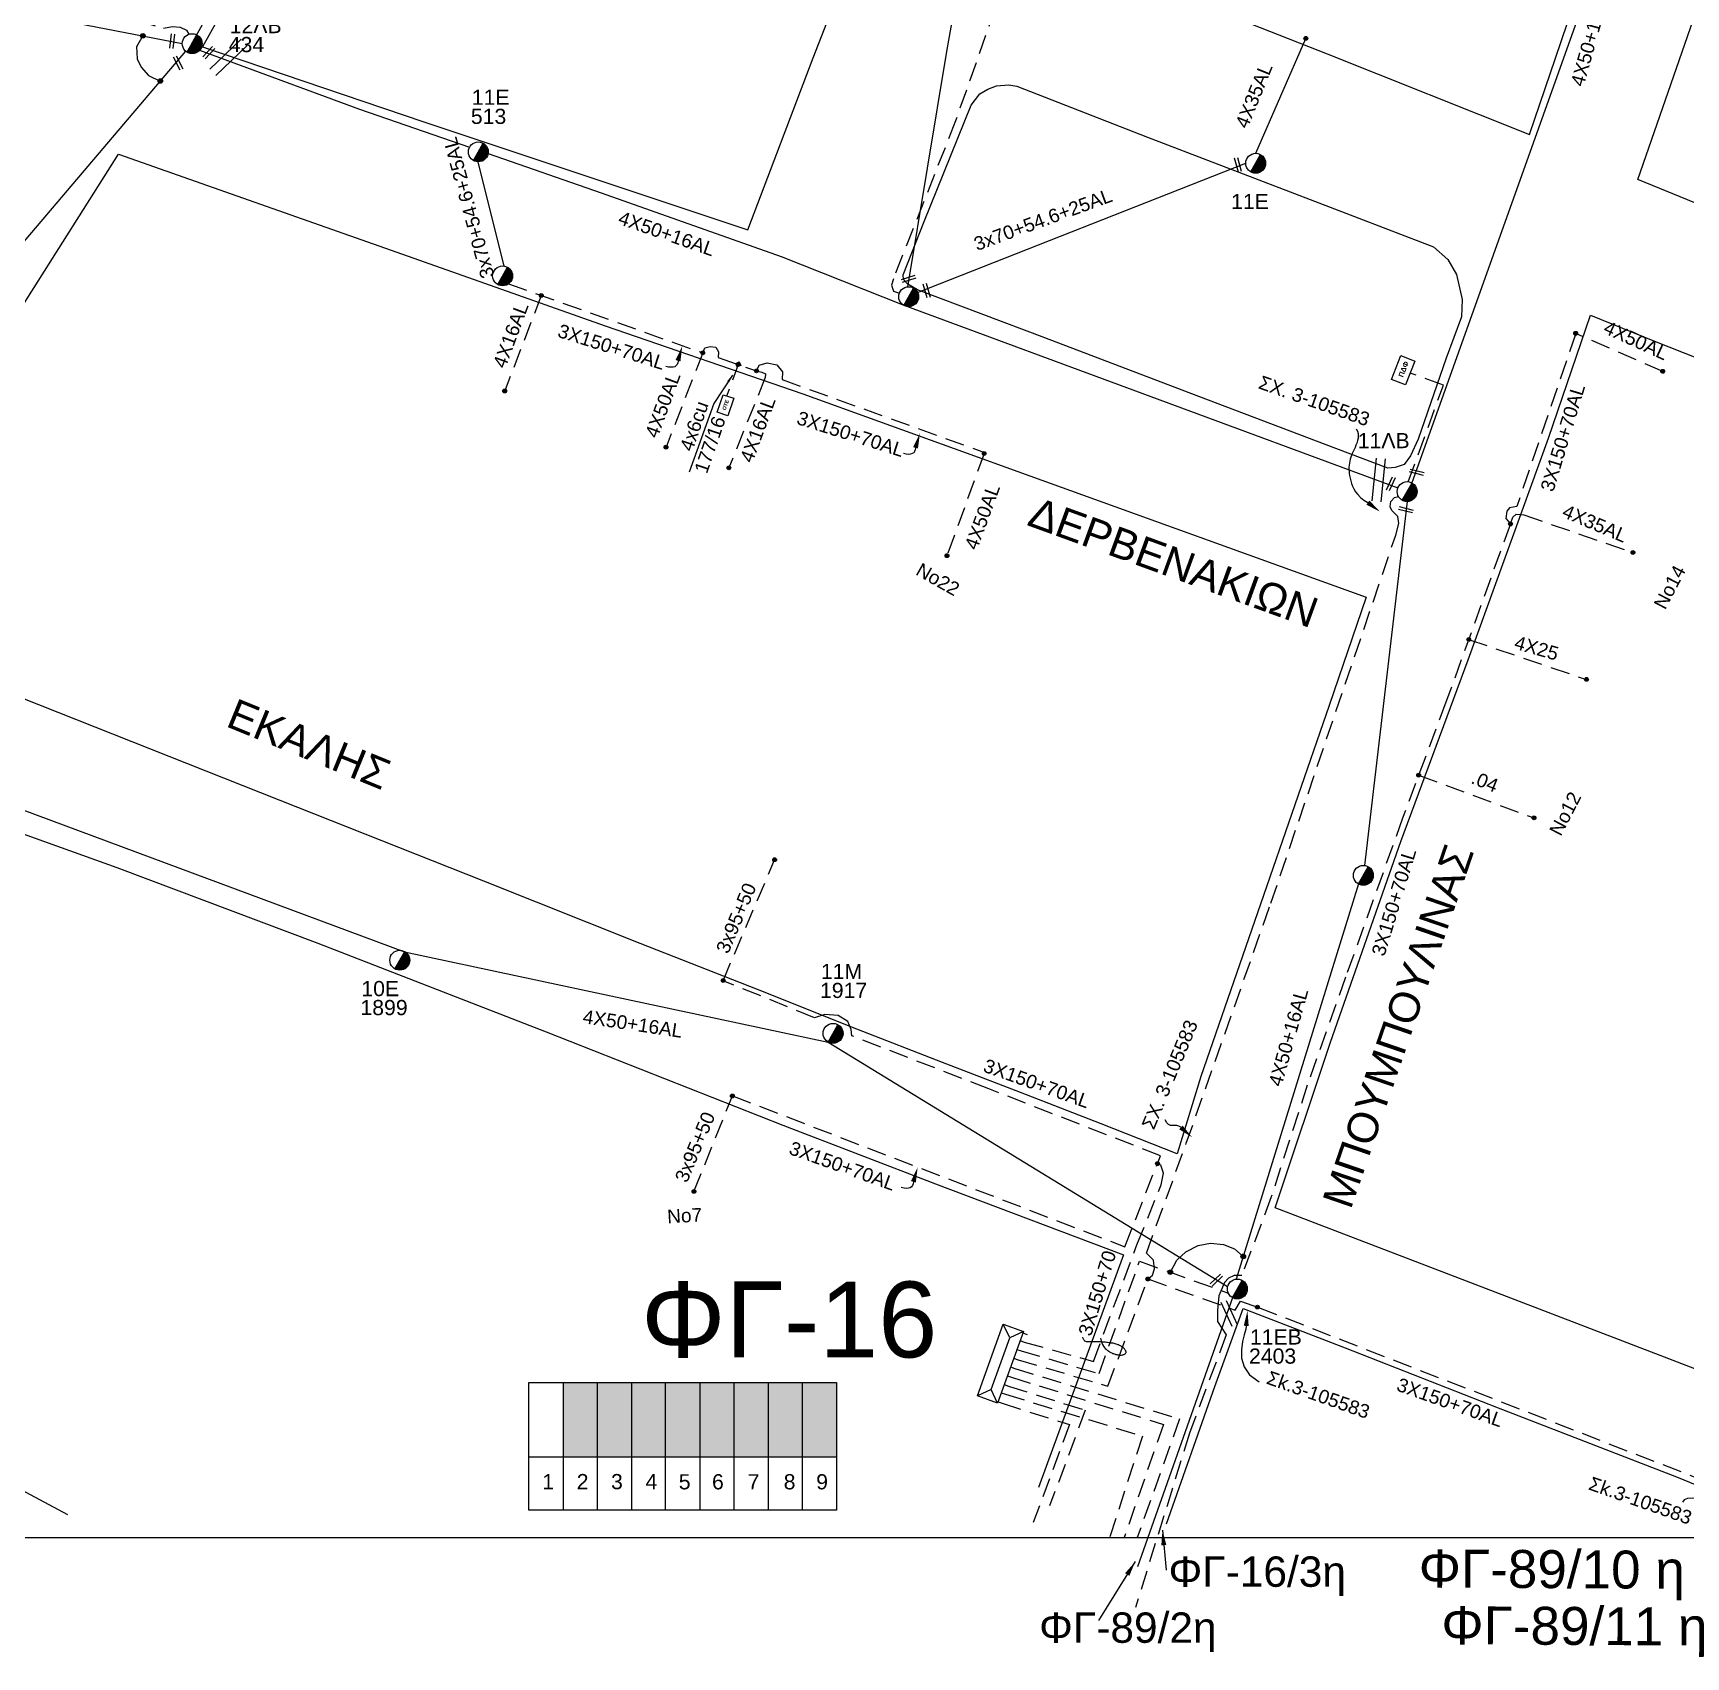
# Model space of a CAD drawing. Header units: millimetres. Extents: x 751 to 1825, y 358 to 872.
# Drawn here: x 1316.4 to 1425.2, y 362 to 469 of the extents above; entities that cross this region are included whole.
import ezdxf

# ---------------------------------------------------------------- set-up
doc = ezdxf.new("R2010")
doc.units = ezdxf.units.MM
doc.linetypes.add('DASHED', pattern=[19.05, 12.7, -6.35])
for name, color, linetype in [('Pillar (ΠΔΦ) Δημοτικού Φωτισμού', 7, 'Continuous'), ('Pillar OTE', 7, 'Continuous'), ('Άγνωστα', 7, 'Continuous'), ('Γέφυρες Εναέριου Δικτύου', 7, 'Continuous'), ('Γυμνά εναέρια ΧΤ (3Φ)   4x35AL', 7, 'Continuous'), ('Γυμνά εναέρια ΧΤ και ΦΟΠ (3Φ)   3x35+35+16CU', 7, 'Continuous'), ('Γυμνά εναέρια ΧΤ και ΦΟΠ (3Φ)   4x50+16AL', 7, 'Continuous'), ('Επιγραφές - Σχήματα', 7, 'Continuous'), ('Καλώδια ΧΤ   3x150+50AL XLPE', 7, 'DASHED'), ('Καλώδια ΧΤ   3x95+50 AL XLPE', 7, 'DASHED'), ('Καλώδια ΧΤ   4x6AL', 7, 'DASHED'), ('Μηχανική τομή', 7, 'Continuous'), ('Στύλος ΦΜ', 7, 'Continuous'), ('Στύλος ΦΜ @ 1', 7, 'Continuous'), ('Συνδέσεις', 7, 'Continuous'), ('Συνεστραμμένα ΧΤ   3x70+54.6+25 AL', 7, 'SYN_LINE'), ('Τομή', 7, 'Continuous'), ('Υποσταθμός πόλεως', 7, 'Continuous'), ('Υπόβαθρο ΔΕΗ', 7, 'Continuous'), ('Υπόγεια Καλώδια Δικτύου ΧΤ   .04', 7, 'DASHED'), ('Υπόγεια καλώδια Δικτύου ΧΤ και Παρ. ΧΤ - 3X150+70 AL', 7, 'DASHED'), ('Υπόγεια καλώδια Παροχών ΧΤ   4x16AL', 7, 'DASHED'), ('Υπόγεια καλώδια Παροχών ΧΤ   4x25', 7, 'DASHED'), ('Υπόγεια καλώδια Παροχών ΧΤ   4x50AL', 7, 'DASHED'), ('Υπόγεια καλώδια Παροχών ΧΤ   4x6', 7, 'DASHED')]:
    doc.layers.add(name, color=color, linetype=linetype)
doc.styles.add('arial', font='arial.ttf')
doc.styles.get("Standard").update_dxf_attribs({"font": 'arial.ttf'})
doc.linetypes.add('SYN_LINE', pattern='A,0.5,-0.0001,["/\\/\\/\\/",Standard,S=0.1,R=0,X=0,Y=-0.05],-0.25', length=0.7501)
doc.dimstyles.new('ISO-25', dxfattribs={"dimtxt": 2.5, "dimasz": 2.5, "dimexe": 1.25, "dimexo": 0.625, "dimtad": 1, "dimtxsty": 'Standard', "dimcen": 2.5, "dimadec": 0, "dimazin": 0, "dimtfac": 1, "dimtmove": 0, "dimatfit": 3, "dimfxl": 1, "dimarcsym": 0})

# ---------------------------------------------------------------- blocks, each defined once
blk = doc.blocks.new('ΥΠΑΡΧΩΝ ΤΣΙΜΕΝΤΕΝΙΟΣ ΣΤΥΛΟΣ')
at = {"layer": 'Στύλος ΦΜ'}
blk.add_hatch(color=256, dxfattribs=at).paths.add_polyline_path([(-1.29, -2.28, 0.574793), (2.62, 0, 0.268822), (1.3, 2.27)])
blk.add_line((-1.29, -2.28), (1.3, 2.27), dxfattribs=at)
blk.add_circle((0, 0), 2.62, dxfattribs=at)
at = {"layer": 'Στύλος ΦΜ', "flags": 4}
for tag, p in [('ΑΡΙΘΜΟΣ', (-4.68, 8.05)), ('ΤΥΠΟΣ', (-4.91, 3.03))]:
    blk.add_attdef(tag, p, '', height=4, dxfattribs=at)
blk = doc.blocks.new('_ΣΥΝΔΕΣΗ')
at = {"layer": 'Συνδέσεις', "linetype": 'SYN_LINE', "ltscale": 40}
blk.add_hatch(color=256, dxfattribs=at).paths.add_polyline_path([(0.5, -0.01, 1), (-0.5, -0.01, 1)])
at = {"layer": 'Συνδέσεις'}
blk.add_circle((0, -0.01), 0.5, dxfattribs=at)
blk = doc.blocks.new('ΜΗΧΑΝΙΚΗ ΤΟΜΗ')
at = {"layer": 'Μηχανική τομή', "ltscale": 40}
for p, q in [((-1.89, 0.78), (1.89, 0.78)), ((1.89, 0), (-1.89, 0))]:
    blk.add_line(p, q, dxfattribs=at)
blk = doc.blocks.new('ΤΟΜΗ')
at = {"layer": 'Τομή', "ltscale": 40}
for p, q in [((-5.68, 0), (5.68, 0)), ((5.68, -2.33), (-5.68, -2.33))]:
    blk.add_line(p, q, dxfattribs=at)
blk = doc.blocks.new('PILLAR ΔΗΜΟΤΙΚΟΥ ΦΩΤΙΣΜΟΥ')
at = {"layer": 'Pillar (ΠΔΦ) Δημοτικού Φωτισμού', "ltscale": 40}
for p, q in [((-3.64, 2), (3.07, 2)), ((-3.64, -2), (-3.64, 2)), ((3.07, 2), (3.07, -2)), ((3.07, -2), (-3.64, -2))]:
    blk.add_line(p, q, dxfattribs=at)
at = {"layer": 'Pillar (ΠΔΦ) Δημοτικού Φωτισμού', "insert": (-2.13, 0.69), "char_height": 1.3575, "width": 109.961, "attachment_point": 1}
blk.add_mtext('{\\fArial|b1|i0|c161|p34;ΠΔΦ}', dxfattribs=at)
blk = doc.blocks.new('ΥΠΟΣΤΑΘΜΟΣ ΠΟΛΕΩΣ 9 ΑΝΑΧΩΡΗΣΕΩΝ')
at = {"layer": 'Υποσταθμός πόλεως', "ltscale": 40}
for p, q in [((-9.63, -2.82), (-9.63, -4)), ((-7.12, -2.82), (-7.12, -4)), ((-4.84, -2.82), (-4.84, -4)), ((-2.36, -2.82), (-2.36, -4)), ((0.09, -2.82), (0.09, -4)), ((2.55, -2.82), (2.55, -4)), ((5.02, -2.82), (5.02, -4)), ((7.48, -2.82), (7.48, -4)), ((9.61, -2.82), (9.61, -4))]:
    blk.add_line(p, q, dxfattribs=at)
blk.add_lwpolyline([(-10.02, 2.82), (10.02, 2.82), (10.02, -2.82), (-10.02, -2.82)], close=True, dxfattribs=at)
for points in [[(-7.21, 0), (-10.02, 2.82)], [(-10.02, -2.82), (-7.21, 0)], [(-7.21, 0), (7.21, 0)], [(7.21, 0), (10.02, 2.82)], [(10.02, -2.82), (7.21, 0)]]:
    blk.add_lwpolyline(points, dxfattribs=at)
at = {"layer": 'Υποσταθμός πόλεως', "linetype": 'SYN_LINE', "ltscale": 40, "flags": 1}
for tag, p in [('ΜΕΤΑΣΧΗΜΑΤΙΣΜΟΣ', (10.79, 1.71)), ('ΙΣΧΥΣ', (10.77, -1.08)), ('ΑΡΙΘΜΟΣ', (10.89, -3.8))]:
    blk.add_attdef(tag, p, '', height=1.8, dxfattribs=at)
blk = doc.blocks.new('PILLAR ΟΤΕ')
at = {"layer": 'Pillar OTE', "ltscale": 40}
blk.add_lwpolyline([(-3.31, 2.02), (3.39, 2.02), (3.39, -1.99), (-3.31, -1.99)], close=True, dxfattribs=at)
at = {"layer": 'Pillar OTE', "insert": (-1.81, 0.71), "char_height": 1.3575, "width": 109.961, "attachment_point": 1}
blk.add_mtext('{\\fArial|b1|i0|c161|p34;OTE}', dxfattribs=at)
blk = doc.blocks.new('TSONTA XT1')
at = {"ltscale": 40}
h = blk.add_hatch(color=256, dxfattribs=at)
h.dxf.hatch_style = 1
h.paths.add_polyline_path([(595.96, 2487.66), (597.07, 2488.77), (595.96, 2489.87), (594.85, 2488.77)])
blk.add_lwpolyline([(594.85, 2488.77), (595.96, 2489.87), (597.07, 2488.77), (595.96, 2487.66)], close=True, dxfattribs=at)

msp = doc.modelspace()

# ---------------------------------------------------------------- hatches: boundary and pattern name
at = {"layer": 'Καλώδια ΧΤ   3x150+50AL XLPE', "linetype": 'DASHED', "ltscale": 0.1}
h = msp.add_hatch(color=27, dxfattribs=at)
h.dxf.hatch_style = 1
h.paths.add_polyline_path([(1353.55, 380.11), (1351.3, 380.11), (1351.3, 375.2), (1353.55, 375.2)])
h = msp.add_hatch(color=151, dxfattribs=at)
h.dxf.hatch_style = 1
h.paths.add_polyline_path([(1355.8, 380.11), (1353.55, 380.11), (1353.55, 375.2), (1355.8, 375.2)])
h = msp.add_hatch(color=30, dxfattribs=at)
h.dxf.hatch_style = 1
h.paths.add_polyline_path([(1358.05, 375.2), (1358.05, 380.11), (1355.8, 380.11), (1355.8, 375.2)])
h = msp.add_hatch(color=173, dxfattribs=at)
h.dxf.hatch_style = 1
h.paths.add_polyline_path([(1358.05, 375.2), (1360.3, 375.2), (1360.3, 380.11), (1358.05, 380.11)])
h = msp.add_hatch(color=1, dxfattribs=at)
h.dxf.hatch_style = 1
h.paths.add_polyline_path([(1362.55, 380.11), (1360.3, 380.11), (1360.3, 375.2), (1362.55, 375.2)])
h = msp.add_hatch(color=62, dxfattribs=at)
h.dxf.hatch_style = 1
h.paths.add_polyline_path([(1362.55, 375.2), (1364.8, 375.2), (1364.8, 380.11), (1362.55, 380.11)])
h = msp.add_hatch(color=85, dxfattribs=at)
h.dxf.hatch_style = 1
h.paths.add_polyline_path([(1367.05, 375.2), (1367.05, 380.11), (1364.8, 380.11), (1364.8, 375.2)])
h = msp.add_hatch(color=133, dxfattribs=at)
h.dxf.hatch_style = 1
h.paths.add_polyline_path([(1367.05, 375.2), (1369.3, 375.2), (1369.3, 380.11), (1367.05, 380.11)])

# ---------------------------------------------------------------- linework, layer by layer
at = {"layer": 'Άγνωστα', "color": 173, "linetype": 'DASHED', "ltscale": 0.1}
msp.add_lwpolyline([(1381.05, 381.02), (1391.9, 377.7), (1389.11, 369.88)], dxfattribs=at)
at = {"layer": 'Άγνωστα', "color": 133, "linetype": 'DASHED', "ltscale": 0.1}
msp.add_lwpolyline([(1380.63, 379.86), (1385.69, 378.27), (1383.34, 371.97)], dxfattribs=at)
at = {"layer": 'Άγνωστα', "color": 151, "linetype": 'DASHED', "ltscale": 0.1}
msp.add_lwpolyline([(1380.84, 380.44), (1390.83, 377.34), (1388.25, 369.88)], dxfattribs=at)
at = {"layer": 'Άγνωστα', "color": 27, "linetype": 'DASHED', "ltscale": 0.1}
msp.add_lwpolyline([(1380.44, 379.32), (1389.45, 376.57), (1387.29, 369.88)], dxfattribs=at)
at = {"layer": 'Άγνωστα', "color": 30, "linetype": 'DASHED', "ltscale": 0.1}
msp.add_lwpolyline([(1380.22, 378.73), (1384.65, 377.33), (1382.26, 370.87)], dxfattribs=at)
at = {"layer": 'Γέφυρες Εναέριου Δικτύου', "ltscale": 0.1}
for points in [[(1323.63, 468.82), (1323.22, 468.09), (1323.26, 467.31), (1323.52, 466.76), (1324, 466.21), (1324.78, 465.83)], [(1391.29, 387.36), (1391.71, 388.16), (1392.32, 388.71), (1393.13, 389.13), (1393.93, 389.27), (1394.8, 389.19), (1395.51, 388.91), (1396.09, 388.41)]]:
    msp.add_lwpolyline(points, dxfattribs=at)
at = {"layer": 'Γυμνά εναέρια ΧΤ (3Φ)   4x35AL', "color": 133, "linetype": 'SYN_LINE', "ltscale": 10}
msp.add_lwpolyline([(1396.91, 461.08), (1400.21, 468.65)], dxfattribs=at)
at = {"layer": 'Γυμνά εναέρια ΧΤ (3Φ)   4x35AL', "color": 5, "linetype": 'DASHED', "ltscale": 0.1}
msp.add_lwpolyline([(1413.68, 436.66), (1413.85, 437.1), (1414.07, 437.3), (1414.57, 437.25), (1421.75, 434.78)], dxfattribs=at)
at = {"layer": 'Γυμνά εναέρια ΧΤ και ΦΟΠ (3Φ)   3x35+35+16CU', "linetype": 'Continuous', "ltscale": 80}
for points in [[(1349.05, 371.68), (1349.05, 380.11), (1369.3, 380.11), (1369.3, 371.68), (1349.05, 371.68)], [(1351.3, 380.11), (1351.3, 371.68)], [(1353.55, 380.11), (1353.55, 371.68)], [(1355.8, 380.11), (1355.8, 371.68)], [(1358.05, 371.68), (1358.05, 380.11)], [(1360.3, 380.11), (1360.3, 371.68)], [(1362.55, 380.11), (1362.55, 371.68)], [(1364.8, 380.11), (1364.8, 371.68)], [(1367.05, 380.11), (1367.05, 371.68)], [(1349.05, 375.2), (1369.3, 375.2)]]:
    msp.add_lwpolyline(points, dxfattribs=at)
at = {"layer": 'Γυμνά εναέρια ΧΤ και ΦΟΠ (3Φ)   4x50+16AL', "color": 133, "linetype": 'Continuous', "ltscale": 0.1}
msp.add_lwpolyline([(1374, 452.29), (1376.59, 467.91), (1379.46, 484.03), (1383.29, 506.48)], dxfattribs=at)
at = {"layer": 'Γυμνά εναέρια ΧΤ και ΦΟΠ (3Φ)   4x50+16AL', "color": 1, "ltscale": 0.1}
for points in [[(1338.1, 488.37), (1335.59, 484.03), (1326.8, 468.21)], [(1406.88, 438.14), (1404.08, 414.16)], [(1403.68, 412.94), (1395.62, 386.91)]]:
    msp.add_lwpolyline(points, dxfattribs=at)
at = {"layer": 'Γυμνά εναέρια ΧΤ και ΦΟΠ (3Φ)   4x50+16AL', "color": 5, "ltscale": 0.1}
for points in [[(1276.94, 477.83), (1326.22, 468.32)], [(1293.53, 429.05), (1326.46, 467.8)]]:
    msp.add_lwpolyline(points, dxfattribs=at)
at = {"layer": 'Γυμνά εναέρια ΧΤ και ΦΟΠ (3Φ)   4x50+16AL', "color": 30, "ltscale": 0.1}
msp.add_lwpolyline([(1420.33, 476.22), (1407.2, 439.36)], dxfattribs=at)
at = {"layer": 'Γυμνά εναέρια ΧΤ και ΦΟΠ (3Φ)   4x50+16AL', "color": 62, "ltscale": 0.1}
for points in [[(1327.37, 467.87), (1337.89, 463.99), (1345.14, 461.48)], [(1346.36, 461.06), (1353.81, 458.48), (1365.67, 454.28), (1373.74, 451.07)], [(1373.74, 451.07), (1406.27, 439.04)]]:
    msp.add_lwpolyline(points, dxfattribs=at)
at = {"layer": 'Γυμνά εναέρια ΧΤ και ΦΟΠ (3Φ)   4x50+16AL', "color": 85, "ltscale": 0.1}
msp.add_lwpolyline([(1314.78, 418.17), (1340.87, 408.48), (1368.76, 402.53), (1395.06, 386.42)], dxfattribs=at)
at = {"layer": 'Γυμνά εναέρια ΧΤ και ΦΟΠ (3Φ)   4x50+16AL', "color": 6, "ltscale": 0.1}
msp.add_lwpolyline([(1395.41, 385.75), (1389.13, 367.96)], dxfattribs=at)
at = {"layer": 'Επιγραφές - Σχήματα', "ltscale": 0.1}
msp.add_lwpolyline([(1720, 856.45), (751.91, 856.45), (751.91, 369.88), (1720, 369.88)], close=True, dxfattribs=at)
for points in [[(1358.87, 447.41), (1358.85, 447.28), (1358.81, 447.17), (1358.74, 447.09), (1358.66, 447.02), (1358.55, 446.99), (1358.41, 446.98), (1358.25, 446.99), (1358.07, 447.04)], [(1403.53, 442.93), (1403.61, 442.77), (1403.65, 442.62), (1403.66, 442.46), (1403.65, 442.3), (1403.61, 442.15), (1403.57, 441.99), (1403.51, 441.85), (1403.45, 441.7), (1403.39, 441.56), (1403.33, 441.43), (1403.27, 441.3), (1403.22, 441.17), (1403.18, 441.05), (1403.14, 440.92), (1403.1, 440.8), (1403.08, 440.67), (1403.06, 440.54), (1403.05, 440.41), (1403.05, 440.28), (1403.06, 440.14), (1403.07, 439.99), (1403.09, 439.84), (1403.13, 439.68), (1403.17, 439.51), (1403.22, 439.33), (1403.29, 439.15), (1403.37, 438.97), (1403.48, 438.78), (1403.63, 438.59), (1403.81, 438.41), (1404.03, 438.23), (1404.3, 438.07)], [(1374.51, 441.67), (1374.49, 441.55), (1374.45, 441.44), (1374.39, 441.35), (1374.3, 441.29), (1374.19, 441.25), (1374.06, 441.24), (1373.9, 441.26), (1373.72, 441.3)], [(1391.98, 396.91), (1391.85, 396.99), (1391.71, 397.02), (1391.56, 397.02), (1391.42, 397.02), (1391.29, 397.04), (1391.16, 397.09), (1391.05, 397.21), (1390.96, 397.41)], [(1374.37, 393.32), (1374.35, 393.19), (1374.31, 393.08), (1374.25, 393), (1374.16, 392.93), (1374.05, 392.9), (1373.91, 392.88), (1373.76, 392.9), (1373.57, 392.95)], [(1396.29, 383.82), (1396.26, 383.61), (1396.16, 383.25), (1396.04, 382.79), (1395.97, 382.26), (1395.98, 381.7), (1396.15, 381.14), (1396.51, 380.61), (1397.13, 380.15)], [(1386.7, 383.01), (1386.74, 382.85), (1386.78, 382.72), (1386.83, 382.6), (1386.88, 382.5), (1386.94, 382.42), (1387, 382.35), (1387.06, 382.29), (1387.12, 382.24), (1387.17, 382.2), (1387.23, 382.16), (1387.28, 382.12), (1387.33, 382.09), (1387.38, 382.07), (1387.43, 382.05), (1387.48, 382.02), (1387.54, 382.01), (1387.59, 381.99), (1387.65, 381.97), (1387.71, 381.95), (1387.76, 381.94), (1387.82, 381.93), (1387.88, 381.92), (1387.93, 381.91), (1387.98, 381.91), (1388.03, 381.91), (1388.08, 381.91), (1388.13, 381.92), (1388.17, 381.93), (1388.21, 381.94), (1388.25, 381.95), (1388.28, 381.97), (1388.31, 381.98), (1388.33, 382), (1388.34, 382.02), (1388.36, 382.05), (1388.37, 382.07), (1388.37, 382.09), (1388.37, 382.12), (1388.36, 382.15), (1388.35, 382.18), (1388.34, 382.21), (1388.32, 382.24), (1388.3, 382.27), (1388.28, 382.31), (1388.25, 382.34), (1388.22, 382.37), (1388.18, 382.4), (1388.14, 382.43), (1388.1, 382.46), (1388.05, 382.49), (1388, 382.52), (1387.95, 382.54), (1387.9, 382.57), (1387.84, 382.59), (1387.78, 382.61), (1387.72, 382.63), (1387.65, 382.65), (1387.59, 382.66), (1387.52, 382.68), (1387.45, 382.69), (1387.38, 382.7), (1387.3, 382.71), (1387.23, 382.72), (1387.15, 382.73), (1387.08, 382.74), (1387, 382.75), (1386.92, 382.76), (1386.84, 382.76), (1386.76, 382.77), (1386.68, 382.77), (1386.59, 382.77), (1386.51, 382.78), (1386.43, 382.78), (1386.34, 382.78), (1386.26, 382.78), (1386.18, 382.77), (1386.1, 382.77), (1386.03, 382.77), (1385.95, 382.77), (1385.89, 382.77), (1385.83, 382.78), (1385.77, 382.78), (1385.72, 382.8), (1385.67, 382.83), (1385.63, 382.86), (1385.59, 382.92), (1385.55, 382.99), (1385.52, 383.09)], [(1427.54, 372.48), (1427.26, 372.42), (1426.9, 372.4), (1426.49, 372.42), (1426.07, 372.45), (1425.68, 372.47), (1425.35, 372.45), (1425.12, 372.37), (1425.02, 372.21)]]:
    msp.add_lwpolyline(points, dxfattribs=at)
at = {"layer": 'Επιγραφές - Σχήματα'}
for points in [[(1358.71, 447.46), (1359.15, 448.37), (1359.03, 447.36)], [(1374.35, 441.72), (1374.8, 442.63), (1374.67, 441.63)], [(1404.4, 438.2), (1405.1, 437.46), (1404.2, 437.93)], [(1392.09, 397.03), (1392.73, 396.25), (1391.87, 396.78)], [(1374.21, 393.37), (1374.65, 394.28), (1374.53, 393.27)], [(1396.12, 383.84), (1396.37, 384.82), (1396.45, 383.81)]]:
    msp.add_solid(points, dxfattribs=at)
at = {"layer": 'Καλώδια ΧΤ   3x95+50 AL XLPE', "color": 85, "linetype": 'DASHED', "ltscale": 0.1}
for points in [[(1361.84, 406.57), (1365.23, 414.53)], [(1359.92, 392.68), (1362.45, 398.98)]]:
    msp.add_lwpolyline(points, dxfattribs=at)
at = {"layer": 'Καλώδια ΧΤ   4x6AL', "linetype": 'DASHED', "ltscale": 0.1}
msp.add_lwpolyline([(1406.96, 439.43), (1409.27, 445.81), (1407.09, 446.6)], dxfattribs=at)
at = {"layer": 'Συνεστραμμένα ΧΤ   3x70+54.6+25 AL', "color": 62, "linetype": 'SYN_LINE', "ltscale": 8}
msp.add_lwpolyline([(1347.42, 453.65), (1345.72, 460.51)], dxfattribs=at)
at = {"layer": 'Συνεστραμμένα ΧΤ   3x70+54.6+25 AL', "color": 133, "linetype": 'Continuous', "ltscale": 0.1}
msp.add_lwpolyline([(1374.65, 451.91), (1396.26, 460.42)], dxfattribs=at)
at = {"layer": 'Υπόβαθρο ΔΕΗ', "ltscale": 0.1}
for points in [[(1382.92, 507.73), (1395.34, 541.73), (1376.26, 549.18), (1370.36, 545.82), (1336.45, 484.03), (1327.57, 468.09), (1342.13, 463.15), (1363.47, 456.03), (1367.76, 467.37), (1374.26, 484.03), (1382.56, 506.75)], [(1397.7, 520.13), (1385.17, 484.03), (1382.12, 475.31), (1401.61, 467.63), (1414.93, 462.32), (1416.65, 467.35), (1419.03, 474.35), (1422.39, 484.03), (1423.33, 486.98), (1436.25, 524.18), (1423.33, 529.75), (1403.93, 537.75), (1398.02, 520.82)], [(1381.19, 465.5), (1389.78, 462.13), (1403.14, 457.03), (1408.61, 454.91), (1409.56, 454.07), (1410.14, 453.09), (1410.5, 451.44), (1410.46, 450.31), (1409.46, 447.58), (1407.61, 442.25), (1407.11, 441.14), (1406.69, 440.58), (1406.09, 440.38), (1405.62, 440.33), (1402.19, 441.63), (1392.53, 445.29), (1383.03, 448.91), (1374.65, 452.09), (1374, 452.46), (1373.71, 452.77), (1373.69, 453.08), (1375.07, 456.58), (1378.18, 464.24), (1378.74, 465), (1379.28, 465.31), (1379.85, 465.51), (1380.65, 465.59), (1381.19, 465.5)], [(1302.83, 430.5), (1310.75, 443.2), (1322.02, 461.01), (1340.36, 454.56), (1354.08, 449.72), (1367.08, 445.23), (1382.03, 439.82), (1404.19, 431.83), (1401.74, 424.69), (1397.22, 411.6), (1393.29, 400.26), (1391.73, 395.17), (1386.73, 397.15), (1381.43, 399.21), (1376.28, 401.18), (1370.64, 403.37), (1364.1, 405.98), (1356.38, 409.03), (1346.09, 413.12), (1332.67, 418.43), (1314.34, 425.7), (1302.83, 430.5)], [(1398.19, 391.61), (1401.84, 402.53), (1406.47, 415.74), (1410.91, 427.71), (1416.18, 442.32), (1418.95, 450.42), (1423.18, 448.7), (1429.78, 446.08), (1440.42, 441.79), (1452.76, 436.88), (1448.82, 425.89), (1443.85, 412), (1437.5, 394.3), (1431.92, 378.64), (1423.83, 381.77), (1413.71, 385.66), (1398.19, 391.61)], [(1361.23, 444.59), (1359.6, 440.06)], [(1278.41, 393.47), (1282.92, 400.72), (1290.53, 412.12), (1297.5, 422.83), (1308.88, 418.71), (1321.91, 414.03), (1335.16, 409.05), (1350.19, 403.2), (1365.78, 397.06), (1375.83, 393.19), (1388.21, 388.51), (1382.6, 373.19)], [(1278.41, 393.47), (1283.5, 390.58), (1294.17, 384.77), (1309.71, 376.19), (1318.67, 371.41)], [(1391.03, 370.78), (1394.22, 379.84), (1396.08, 384.98), (1402.81, 382.38), (1412.87, 378.43), (1424.61, 373.89), (1429.61, 371.85), (1429.32, 371.04)]]:
    msp.add_lwpolyline(points, dxfattribs=at)
msp.add_lwpolyline([(1469.67, 484.03), (1464.54, 469.95), (1460.31, 457.89), (1455.93, 445.59), (1440.73, 451.71), (1422.08, 459.34), (1430.64, 484.03), (1435.63, 497.89), (1443.8, 521.12), (1461.32, 514.31), (1477.71, 507.43)], close=True, dxfattribs=at)
at = {"layer": 'Υπόγεια Καλώδια Δικτύου ΧΤ   .04', "color": 5, "linetype": 'DASHED', "ltscale": 0.1}
msp.add_lwpolyline([(1407.64, 420.11), (1415.24, 417.29)], dxfattribs=at)
at = {"layer": 'Υπόγεια καλώδια Δικτύου ΧΤ και Παρ. ΧΤ - 3X150+70 AL', "color": 2, "linetype": 'DASHED', "ltscale": 0.1}
msp.add_lwpolyline([(1280.02, 515.94), (1288.74, 507.12), (1276, 494.13), (1278.15, 491.69), (1278.6, 485.13), (1281.72, 484.04), (1287.99, 481.83), (1298.67, 478.1), (1308.53, 474.65), (1317.75, 471.49), (1324.99, 469.32), (1325.58, 469.43), (1326.08, 469.39), (1326.51, 469.19), (1326.66, 468.92)], dxfattribs=at)
at = {"layer": 'Υπόγεια καλώδια Δικτύου ΧΤ και Παρ. ΧΤ - 3X150+70 AL', "color": 62, "linetype": 'DASHED', "ltscale": 0.1}
for points in [[(1394.05, 511.24), (1394.05, 511.24), (1384.47, 484.03), (1381.03, 474.22), (1377.15, 463.22), (1373.05, 452.81), (1372.93, 452.38), (1373.06, 452), (1373.45, 451.87)], [(1347.7, 452.48), (1360.5, 447.93), (1360.64, 448.27), (1360.99, 448.35), (1361.36, 448.31), (1361.54, 447.99), (1361.51, 447.62), (1364.03, 446.74), (1364.22, 447.12), (1364.75, 447.27), (1365.37, 447.15), (1365.75, 446.67), (1365.73, 446.17), (1379.06, 441.37)], [(1389.8, 386.91), (1390.11, 387.17), (1390.25, 387.59), (1390.18, 388.16), (1389.71, 388.62), (1392.34, 395.86), (1397.91, 411.67), (1406.13, 435.91), (1406.33, 436.68), (1406.26, 437.15), (1405.88, 437.54), (1405.77, 437.79), (1405.8, 438.14), (1406.06, 438.4), (1406.31, 438.46)], [(1381.26, 381.6), (1387.18, 379.86), (1389.81, 386.92), (1395.56, 384.86), (1395.92, 385.45), (1397.09, 385.04), (1428.4, 372.87), (1432.4, 371.35), (1429.6, 363.6)]]:
    msp.add_lwpolyline(points, dxfattribs=at)
at = {"layer": 'Υπόγεια καλώδια Δικτύου ΧΤ και Παρ. ΧΤ - 3X150+70 AL', "color": 151, "linetype": 'DASHED', "ltscale": 0.1}
msp.add_lwpolyline([(1417.98, 449.21), (1414.1, 437.8), (1413.62, 437.73), (1413.44, 437.5), (1413.39, 437.01), (1413.68, 436.66), (1409.44, 424.92), (1406.58, 417.27), (1402.83, 406.8), (1400.31, 399.69), (1397.93, 392.32), (1396, 387.14), (1395.5, 387.15), (1395.12, 386.98), (1394.85, 386.68), (1394.48, 385.8), (1394.39, 384.85), (1394.4, 384.11), (1394.97, 383.23), (1392.55, 376.77), (1389, 365.28)], dxfattribs=at)
at = {"layer": 'Υπόγεια καλώδια Δικτύου ΧΤ και Παρ. ΧΤ - 3X150+70 AL', "color": 85, "linetype": 'DASHED', "ltscale": 0.1}
for points in [[(1362.45, 398.98), (1388.29, 389.04), (1390.64, 395.04), (1379.33, 399.44), (1370.31, 402.94), (1370.31, 402.94), (1370.28, 403.36), (1370.05, 403.89), (1369.42, 404.27), (1368.53, 404.34), (1367.85, 404.13), (1361.84, 406.57)], [(1381.67, 382.76), (1386.22, 381.49), (1389.09, 389.16), (1390.69, 393.12), (1390.84, 393.88), (1390.66, 394.42), (1390.44, 394.51)]]:
    msp.add_lwpolyline(points, dxfattribs=at)
at = {"layer": 'Υπόγεια καλώδια Δικτύου ΧΤ και Παρ. ΧΤ - 3X150+70 AL', "color": 1, "linetype": 'DASHED', "ltscale": 0.1}
msp.add_lwpolyline([(1381.46, 382.18), (1386.6, 380.69), (1389.26, 388.09), (1395.1, 385.99)], dxfattribs=at)
at = {"layer": 'Υπόγεια καλώδια Παροχών ΧΤ   4x16AL', "color": 62, "linetype": 'DASHED', "ltscale": 0.1}
for points in [[(1349.87, 451.7), (1347.46, 445.42)], [(1364.03, 446.74), (1364.39, 446.65), (1364.64, 446.54), (1364.62, 446.3), (1362.22, 440.36)]]:
    msp.add_lwpolyline(points, dxfattribs=at)
at = {"layer": 'Υπόγεια καλώδια Παροχών ΧΤ   4x25', "color": 5, "linetype": 'DASHED', "ltscale": 0.1}
msp.add_lwpolyline([(1410.93, 429.05), (1418.69, 426.41)], dxfattribs=at)
at = {"layer": 'Υπόγεια καλώδια Παροχών ΧΤ   4x50AL', "color": 5, "linetype": 'DASHED', "ltscale": 0.1}
msp.add_lwpolyline([(1423.71, 446.71), (1417.98, 449.21)], dxfattribs=at)
at = {"layer": 'Υπόγεια καλώδια Παροχών ΧΤ   4x50AL', "color": 62, "linetype": 'DASHED', "ltscale": 0.1}
for points in [[(1360.5, 447.93), (1358.08, 441.72)], [(1379.03, 441.3), (1376.58, 434.57)]]:
    msp.add_lwpolyline(points, dxfattribs=at)
at = {"layer": 'Υπόγεια καλώδια Παροχών ΧΤ   4x6', "color": 62, "linetype": 'DASHED', "ltscale": 0.1}
msp.add_lwpolyline([(1362.89, 447.33), (1362.89, 447.33), (1362.08, 445.11)], dxfattribs=at)

# ---------------------------------------------------------------- block references
at = {"layer": 'Pillar (ΠΔΦ) Δημοτικού Φωτισμού', "ltscale": 0.1, "xscale": 0.2499999999999415, "yscale": 0.2499999999999415, "zscale": 0.2499999999999415, "rotation": 68.66072731205738}
msp.add_blockref('PILLAR ΔΗΜΟΤΙΚΟΥ ΦΩΤΙΣΜΟΥ', (1406.65, 446.85), dxfattribs=at)
at = {"layer": 'Pillar OTE', "xscale": 0.18132845507545, "yscale": 0.18132845507545, "zscale": 0.18132845507545, "rotation": 71.08578257155241}
msp.add_blockref('PILLAR ΟΤΕ', (1362, 444.47), dxfattribs=at)
at = {"layer": 'Μηχανική τομή', "ltscale": 0.1}
for p, xscale, yscale, zscale, rotation in [((1325.66, 468.45), 0.2500000000000088, 0.2500000000000088, 0.2500000000000088, 84.23080823614976), ((1328.05, 467.64), 0.2500000000000468, 0.2500000000000468, 0.2500000000000468, 47.35818015781751), ((1326.04, 467.07), 0.2499999999999672, 0.2499999999999672, 0.2499999999999672, 117.4012949602148), ((1395.83, 460.35), 0.2499999999999676, 0.2499999999999676, 0.2499999999999676, 105.7251221364237), ((1374.09, 452.71), 0.2500000000000856, 0.2500000000000856, 0.2500000000000856, 17.60455210492333), ((1375.34, 452.06), 0.2499999999999676, 0.2499999999999676, 0.2499999999999676, 105.7251221364237), ((1405.89, 439.26), 0.2499999999999984, 0.2499999999999984, 0.2499999999999984, 65.57156803517645), ((1407.55, 440.16), 0.2499999999999351, 0.2499999999999351, 0.2499999999999351, 165.4557045326452), ((1406.82, 437.69), 0.2499999999999351, 0.2499999999999351, 0.2499999999999351, 165.4557045326452), ((1394.25, 386.92), 0.2499999999998544, 0.2499999999998544, 0.2499999999998544, 223.6993766170754)]:
    msp.add_blockref('ΜΗΧΑΝΙΚΗ ΤΟΜΗ', p, dxfattribs=dict(at, xscale=xscale, yscale=yscale, zscale=zscale, rotation=rotation))
at = {"layer": 'Στύλος ΦΜ @ 1', "ltscale": 0.1}
ref = msp.add_blockref('ΥΠΑΡΧΩΝ ΤΣΙΜΕΝΤΕΝΙΟΣ ΣΤΥΛΟΣ', (1326.88, 468.3), dxfattribs=dict(at, xscale=0.25, yscale=0.25, zscale=0.25))
ref.add_attrib('ΤΥΠΟΣ', '434', (1329.29, 467.74), dxfattribs={"layer": 'Στύλος ΦΜ', "height": 1, "flags": 4})
ref.add_attrib('ΑΡΙΘΜΟΣ', '12ΛB', (1329.35, 468.99), dxfattribs={"layer": 'Στύλος ΦΜ', "height": 1, "flags": 4})
ref = msp.add_blockref('ΥΠΑΡΧΩΝ ΤΣΙΜΕΝΤΕΝΙΟΣ ΣΤΥΛΟΣ', (1345.72, 461.17), dxfattribs=dict(at, xscale=0.25, yscale=0.25, zscale=0.25))
ref.add_attrib('ΤΥΠΟΣ', '513', (1345.23, 463.01), dxfattribs={"layer": 'Στύλος ΦΜ', "height": 1, "flags": 4})
ref.add_attrib('ΑΡΙΘΜΟΣ', '11E', (1345.29, 464.27), dxfattribs={"layer": 'Στύλος ΦΜ', "height": 1, "flags": 4})
ref = msp.add_blockref('ΥΠΑΡΧΩΝ ΤΣΙΜΕΝΤΕΝΙΟΣ ΣΤΥΛΟΣ', (1396.91, 460.42), dxfattribs=dict(at, xscale=0.25, yscale=0.25, zscale=0.25))
ref.add_attrib('ΤΥΠΟΣ', '11E', (1395.29, 457.4), dxfattribs={"layer": 'Στύλος ΦΜ', "height": 1, "flags": 4})
at = {"layer": 'Στύλος ΦΜ @ 1', "ltscale": 0.1, "xscale": 0.25, "yscale": 0.25, "zscale": 0.25}
for p in [(1347.32, 453), (1374.06, 451.63), (1404, 413.51)]:
    msp.add_blockref('ΥΠΑΡΧΩΝ ΤΣΙΜΕΝΤΕΝΙΟΣ ΣΤΥΛΟΣ', p, dxfattribs=at)
at = {"layer": 'Στύλος ΦΜ @ 1', "ltscale": 0.1}
ref = msp.add_blockref('ΥΠΑΡΧΩΝ ΤΣΙΜΕΝΤΕΝΙΟΣ ΣΤΥΛΟΣ', (1406.88, 438.79), dxfattribs=dict(at, xscale=0.25, yscale=0.25, zscale=0.25))
ref.add_attrib('ΤΥΠΟΣ', '11ΛB', (1403.63, 441.65), dxfattribs={"layer": 'Στύλος ΦΜ', "height": 1, "flags": 4})
ref = msp.add_blockref('ΥΠΑΡΧΩΝ ΤΣΙΜΕΝΤΕΝΙΟΣ ΣΤΥΛΟΣ', (1340.55, 407.92), dxfattribs=dict(at, xscale=0.25, yscale=0.25, zscale=0.25))
ref.add_attrib('ΤΥΠΟΣ', '1899', (1337.96, 404.3), dxfattribs={"layer": 'Στύλος ΦΜ', "height": 1, "flags": 4})
ref.add_attrib('ΑΡΙΘΜΟΣ', '10E', (1338.02, 405.55), dxfattribs={"layer": 'Στύλος ΦΜ', "height": 1, "flags": 4})
ref = msp.add_blockref('ΥΠΑΡΧΩΝ ΤΣΙΜΕΝΤΕΝΙΟΣ ΣΤΥΛΟΣ', (1369.08, 403.1), dxfattribs=dict(at, xscale=0.25, yscale=0.25, zscale=0.25))
ref.add_attrib('ΤΥΠΟΣ', '1917', (1368.22, 405.43), dxfattribs={"layer": 'Στύλος ΦΜ', "height": 1, "flags": 4})
ref.add_attrib('ΑΡΙΘΜΟΣ', '11M', (1368.28, 406.68), dxfattribs={"layer": 'Στύλος ΦΜ', "height": 1, "flags": 4})
ref = msp.add_blockref('ΥΠΑΡΧΩΝ ΤΣΙΜΕΝΤΕΝΙΟΣ ΣΤΥΛΟΣ', (1395.7, 386.26), dxfattribs=dict(at, xscale=0.25, yscale=0.25, zscale=0.25))
ref.add_attrib('ΤΥΠΟΣ', '2403', (1396.47, 381.34), dxfattribs={"layer": 'Στύλος ΦΜ', "height": 1, "flags": 4})
ref.add_attrib('ΑΡΙΘΜΟΣ', '11EB', (1396.53, 382.6), dxfattribs={"layer": 'Στύλος ΦΜ', "height": 1, "flags": 4})
at = {"layer": 'Συνδέσεις', "xscale": 0.3, "yscale": 0.3, "zscale": 0.345700799648589}
for p in [(1323.63, 468.82), (1324.78, 465.84), (1396.09, 388.41), (1391.29, 387.37)]:
    msp.add_blockref('_ΣΥΝΔΕΣΗ', p, dxfattribs=at)
at = {"layer": 'Συνδέσεις', "ltscale": 0.1, "xscale": 0.25, "yscale": 0.25, "zscale": 0.25}
for p in [(1400.21, 468.65), (1349.87, 451.71), (1417.98, 449.22), (1360.5, 447.93), (1364.04, 446.75), (1423.71, 446.72), (1347.46, 445.42), (1358.08, 441.72), (1379.03, 441.3), (1362.22, 440.36), (1413.69, 436.66), (1376.58, 434.57), (1421.75, 434.78), (1410.94, 429.05), (1418.69, 426.42), (1407.64, 420.11), (1415.24, 417.3), (1365.23, 414.54), (1361.84, 406.58), (1362.45, 398.98), (1390.44, 394.52), (1359.92, 392.69), (1389.81, 386.92), (1397.02, 385.07)]:
    msp.add_blockref('_ΣΥΝΔΕΣΗ', p, dxfattribs=at)
at = {"layer": 'Συνδέσεις', "xscale": 0.157810729410937, "yscale": 0.157810729410937, "zscale": 0.157810729410937, "rotation": 339.3666030599464}
msp.add_blockref('TSONTA XT1', (1136.42, 112.75), dxfattribs=at)
at = {"layer": 'Τομή', "ltscale": 0.1}
for p, xscale, yscale, zscale, rotation in [((1329.07, 467.61), 0.2499999999998338, 0.2499999999998338, 0.2499999999998338, 43.77834193745646), ((1404.72, 439.59), 0.2499999999998036, 0.2499999999998036, 0.2499999999998036, 84.28623129637407), ((1395.32, 384.72), 0.1533200988279256, 0.1533200988279256, 0.1533200988279256, 294.6838442413826)]:
    msp.add_blockref('ΤΟΜΗ', p, dxfattribs=dict(at, xscale=xscale, yscale=yscale, zscale=zscale, rotation=rotation))
at = {"layer": 'Υποσταθμός πόλεως', "xscale": 0.2500000000000667, "yscale": 0.2500000000000667, "zscale": 0.2500000000000667, "rotation": 70.1965481356793}
msp.add_blockref('ΥΠΟΣΤΑΘΜΟΣ ΠΟΛΕΩΣ 9 ΑΝΑΧΩΡΗΣΕΩΝ', (1380.1, 381.34), dxfattribs=at)

# ---------------------------------------------------------------- texts
at = {"ltscale": 30, "char_height": 1, "width": 11.2573, "attachment_point": 1}
for s, insert in [('1', (1349.93, 374.07)), ('2', (1352.2, 374.07)), ('3', (1354.46, 374.07)), ('4', (1356.73, 374.07)), ('5', (1358.92, 374.06)), ('6', (1361.11, 374.06)), ('7', (1363.46, 374.06)), ('8', (1365.83, 374.06)), ('9', (1367.97, 374.06))]:
    msp.add_mtext(s, dxfattribs=dict(at, insert=insert))
at = {"layer": 'Γυμνά εναέρια ΧΤ (3Φ)   4x35AL', "color": 7, "ltscale": 0.1, "char_height": 0.9, "width": 84.1859, "attachment_point": 1}
for insert, rotation in [((1395.53, 462.98), 67.947), ((1417.37, 437.98), 337.0287)]:
    msp.add_mtext('4X35AL', dxfattribs=dict(at, insert=insert, rotation=rotation))
at = {"layer": 'Γυμνά εναέρια ΧΤ και ΦΟΠ (3Φ)   4x50+16AL', "color": 7, "ltscale": 0.1, "char_height": 0.9, "width": 84.1859, "attachment_point": 1}
for insert, rotation in [((1417.63, 465.66), 74.3911), ((1355.16, 457.3), 340.796), ((1397.74, 399.78), 74.3911), ((1352.69, 404.67), 351.4763)]:
    msp.add_mtext('4X50+16AL', dxfattribs=dict(at, insert=insert, rotation=rotation))
at = {"layer": 'Επιγραφές - Σχήματα', "ltscale": 0.1, "attachment_point": 1, "style": 'arial'}
for s, insert, char_height, width, rotation in [('ΣΧ. 3-105583', (1397.32, 446.46), 0.9, 47.0228, 340.606), ('No22', (1374.9, 434.14), 0.9, 84.1859, 330.4395), ('No14', (1423.08, 431.37), 0.9, 84.1859, 62.507), ('No12', (1416.2, 416.45), 0.9, 84.1859, 62.507), ('ΣX. 3-105583', (1389.37, 397.04), 0.9, 9.8652, 67.454), ('No7', (1358.13, 391.48), 0.9, 84.1859, 3.1569), ('{\\fArial|b0|i0|c161|p34;Σk.3-105583}', (1397.85, 380.89), 0.9, 47.0228, 340.606), ('{\\fArial|b0|i0|c161|p34;Σk.3-105583}', (1419.06, 373.92), 0.9, 47.0228, 340.606), ('ΦΓ-89/10 η', (1407.65, 369.1), 2.5, 25.7317, 359.6929), ('ΦΓ-89/11 η', (1409.14, 365.36), 2.5, 25.7317, 359.6929)]:
    msp.add_mtext(s, dxfattribs=dict(at, insert=insert, char_height=char_height, width=width, rotation=rotation))
at = {"layer": 'Επιγραφές - Σχήματα', "ltscale": 0.1, "char_height": 2, "attachment_point": 5}
for s, insert, rotation in [('ΔΕΡΒΕΝΑΚΙΩΝ', (1391.5, 434.13), 340), ('ΕΚΑΛΗΣ', (1334.58, 422.16), 337.7273), ('ΜΠΟΥΜΠΟΥΛΙΝΑΣ', (1406.3, 403.58), 71)]:
    msp.add_mtext(s, dxfattribs=dict(at, insert=insert, rotation=rotation))
at = {"layer": 'Επιγραφές - Σχήματα', "insert": (1356.43, 386.75), "char_height": 5, "width": 1.985, "attachment_point": 1}
msp.add_mtext('ΦΓ-16', dxfattribs=at)
at = {"layer": 'Επιγραφές - Σχήματα', "ltscale": 0.1, "char_height": 2, "width": 6.1441, "attachment_point": 5}
for s, insert in [('ΦΓ-16/3η', (1397.01, 367.34)), ('ΦΓ-89/2η', (1388.49, 363.65))]:
    msp.add_mtext(s, dxfattribs=dict(at, insert=insert))
at = {"layer": 'Καλώδια ΧΤ   3x95+50 AL XLPE', "color": 7, "linetype": 'DASHED', "ltscale": 0.1, "char_height": 0.9, "width": 84.1859, "attachment_point": 1, "rotation": 67.1491}
for insert in [(1361.34, 408.63), (1358.63, 393.55)]:
    msp.add_mtext('3x95+50', dxfattribs=dict(at, insert=insert))
at = {"layer": 'Συνεστραμμένα ΧΤ   3x70+54.6+25 AL', "color": 7, "linetype": 'DASHED', "ltscale": 0.1, "char_height": 0.9, "width": 84.1859, "attachment_point": 1}
for insert, rotation in [((1345.92, 452.75), 105.2673), ((1378.25, 455.48), 20.142)]:
    msp.add_mtext('3x70+54.6+25AL', dxfattribs=dict(at, insert=insert, rotation=rotation))
at = {"layer": 'Υπόγεια Καλώδια Δικτύου ΧΤ   .04', "color": 7, "linetype": 'DASHED', "ltscale": 0.1, "insert": (1411.36, 420.43), "char_height": 0.9, "width": 84.1859, "attachment_point": 1, "rotation": 338.2152}
msp.add_mtext('.04', dxfattribs=at)
at = {"layer": 'Υπόγεια καλώδια Δικτύου ΧΤ και Παρ. ΧΤ - 3X150+70 AL', "color": 7, "linetype": 'DASHED', "ltscale": 0.1, "char_height": 0.9, "width": 84.1859, "attachment_point": 1}
for s, insert, rotation in [('3X150+70AL', (1351.15, 449.86), 342.4213), ('3X150+70AL', (1415.64, 438.98), 73.1686), ('3X150+70AL', (1366.89, 444.12), 342.4213), ('3X150+70AL', (1404.52, 408.38), 73.1686), ('3X150+70AL', (1379.2, 401.45), 340.3776), ('3X150+70AL', (1366.41, 396.02), 340.3776), ('3X150+70', (1385.21, 383.36), 73.1686), ('3X150+70AL', (1406.42, 380.44), 340.3776)]:
    msp.add_mtext(s, dxfattribs=dict(at, insert=insert, rotation=rotation))
at = {"layer": 'Υπόγεια καλώδια Παροχών ΧΤ   4x16AL', "color": 7, "linetype": 'DASHED', "ltscale": 0.1, "char_height": 0.9, "width": 84.1859, "attachment_point": 1, "rotation": 69.6611}
for insert in [(1346.65, 447.16), (1362.92, 440.94)]:
    msp.add_mtext('4X16AL', dxfattribs=dict(at, insert=insert))
at = {"layer": 'Υπόγεια καλώδια Παροχών ΧΤ   4x25', "color": 7, "linetype": 'DASHED', "ltscale": 0.1, "insert": (1414.12, 429.32), "char_height": 0.9, "width": 84.1859, "attachment_point": 1, "rotation": 344.0674}
msp.add_mtext('4X25', dxfattribs=at)
at = {"layer": 'Υπόγεια καλώδια Παροχών ΧΤ   4x50AL', "color": 7, "linetype": 'DASHED', "ltscale": 0.1, "char_height": 0.9, "width": 84.1859, "attachment_point": 1}
for insert, rotation in [((1420.11, 450.09), 335.5445), ((1356.67, 442.56), 69.8481), ((1377.71, 435.19), 69.8481)]:
    msp.add_mtext('4X50AL', dxfattribs=dict(at, insert=insert, rotation=rotation))
at = {"layer": 'Υπόγεια καλώδια Παροχών ΧΤ   4x50AL', "color": 7, "ltscale": 0.2, "char_height": 0.9, "attachment_point": 1, "rotation": 71}
for s, insert in [('4x6cu', (1358.96, 441.67)), ('177/16', (1359.92, 440.21))]:
    msp.add_mtext_dynamic_manual_height_columns(s, width=1.8, gutter_width=12.5, heights=[0.118], dxfattribs=dict(at, insert=insert))

# ---------------------------------------------------------------- leaders
at = {"layer": 'Επιγραφές - Σχήματα', "ltscale": 40}
for points, override in [([(1362.45, 446.45), (1361.23, 444.59)], {"dimasz": 0.5, "dimtad": 0}), ([(1390.77, 370.38), (1391.01, 367.73)], {"dimasz": 1, "dimtad": 0}), ([(1388.98, 368.3), (1386.57, 364.42)], {"dimasz": 1, "dimtad": 0})]:
    msp.add_leader(points, dimstyle='ISO-25', override=override, dxfattribs=at)

doc.saveas('drawing.dxf')
